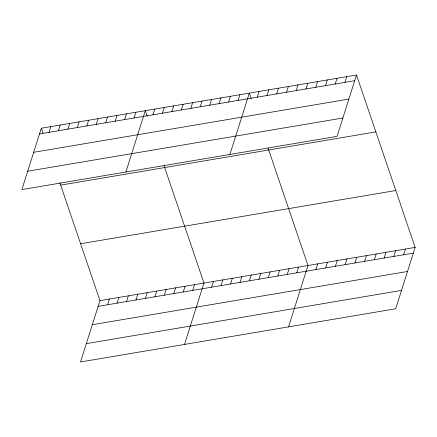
<?xml version="1.0" encoding="UTF-8"?>
<svg xmlns="http://www.w3.org/2000/svg" width="437" height="437" viewBox="0 0 437 437"><rect width="100%" height="100%" fill="white"/><g stroke="black" fill="none" stroke-linecap="round" stroke-linejoin="round"><path stroke-width="0.66" d="M41.313 128.232L21.85 189.587L337.042 136.36L356.505 75.011L41.313 128.232L43.012 133.236M48.96 132.345L50.768 126.637M58.416 130.75L60.224 125.042M67.872 129.15L69.68 123.447M77.327 127.555L79.135 121.847M86.783 125.96L88.591 120.251M96.238 124.359L98.046 118.656M105.694 122.764L107.502 117.056M115.15 121.169L116.958 115.461M124.605 119.569L126.413 113.866M134.061 117.974L135.869 112.265M125.861 172.025L145.324 110.67L147.242 116.297M152.972 114.778L154.78 109.075M59.814 182.628L99.958 300.64L80.495 361.989L395.687 308.768L415.15 247.413L356.505 75.011M162.427 113.183L164.236 107.475M107.606 304.747L109.414 299.039M171.883 111.588L173.691 105.88M117.061 303.152L118.869 297.444M181.339 109.993L183.147 104.285M126.517 301.557L128.325 295.849M190.794 108.392L192.602 102.684M135.973 299.957L137.781 294.248M200.25 106.797L202.058 101.089M145.428 298.362L147.236 292.653M209.705 105.202L211.513 99.494M154.884 296.767L156.692 291.058M219.161 103.602L220.969 97.893M164.339 295.166L166.147 289.458M228.617 102.007L230.425 96.298M173.795 293.571L175.603 287.863M238.072 100.412L239.886 94.703M183.25 291.976L185.059 286.268M229.878 154.458L249.341 93.103L251.253 98.735M192.706 290.376L194.514 284.673M257.273 97.167L259.081 91.459M184.507 344.427L203.97 283.072L164.039 165.689M267.012 95.523L268.821 89.814M211.617 287.185L213.425 281.477M276.758 93.879L278.566 88.17M221.073 285.585L222.881 279.882M286.497 92.234L288.305 86.526M230.528 283.99L232.337 278.282M296.237 90.585L298.05 84.882M239.984 282.395L241.792 276.687M305.982 88.94L307.79 83.232M249.44 280.794L251.253 275.091M315.722 87.296L317.535 81.588M258.895 279.199L260.709 273.491M325.467 85.652L327.275 79.944M268.351 277.604L270.164 271.896M335.206 84.008L337.02 78.299M277.806 276.009L279.62 270.301M344.951 82.364L346.76 76.655M287.262 274.409L289.076 268.7M296.718 272.814L298.531 267.105M288.524 326.86L307.987 265.51L268.056 148.121M315.918 269.569L317.726 263.866M325.658 267.925L327.471 262.216M335.403 266.28L337.211 260.572M345.143 264.636L346.956 258.928M354.888 262.992L356.696 257.284M364.627 261.348L366.441 255.64M374.372 259.698L376.181 253.99M384.112 258.054L385.926 252.346M393.857 256.41L395.665 250.701M403.597 254.766L405.41 249.057M39.499 133.94L354.691 80.714M33.676 152.305L348.868 99.079M27.673 171.228L342.865 118.001M60.667 185.13L375.858 131.903M80.605 243.748L395.796 190.521M99.958 300.64L415.15 247.413M98.15 306.348L413.342 253.121M92.322 324.707L407.513 271.481M86.324 343.629L401.51 290.403"/></g></svg>
